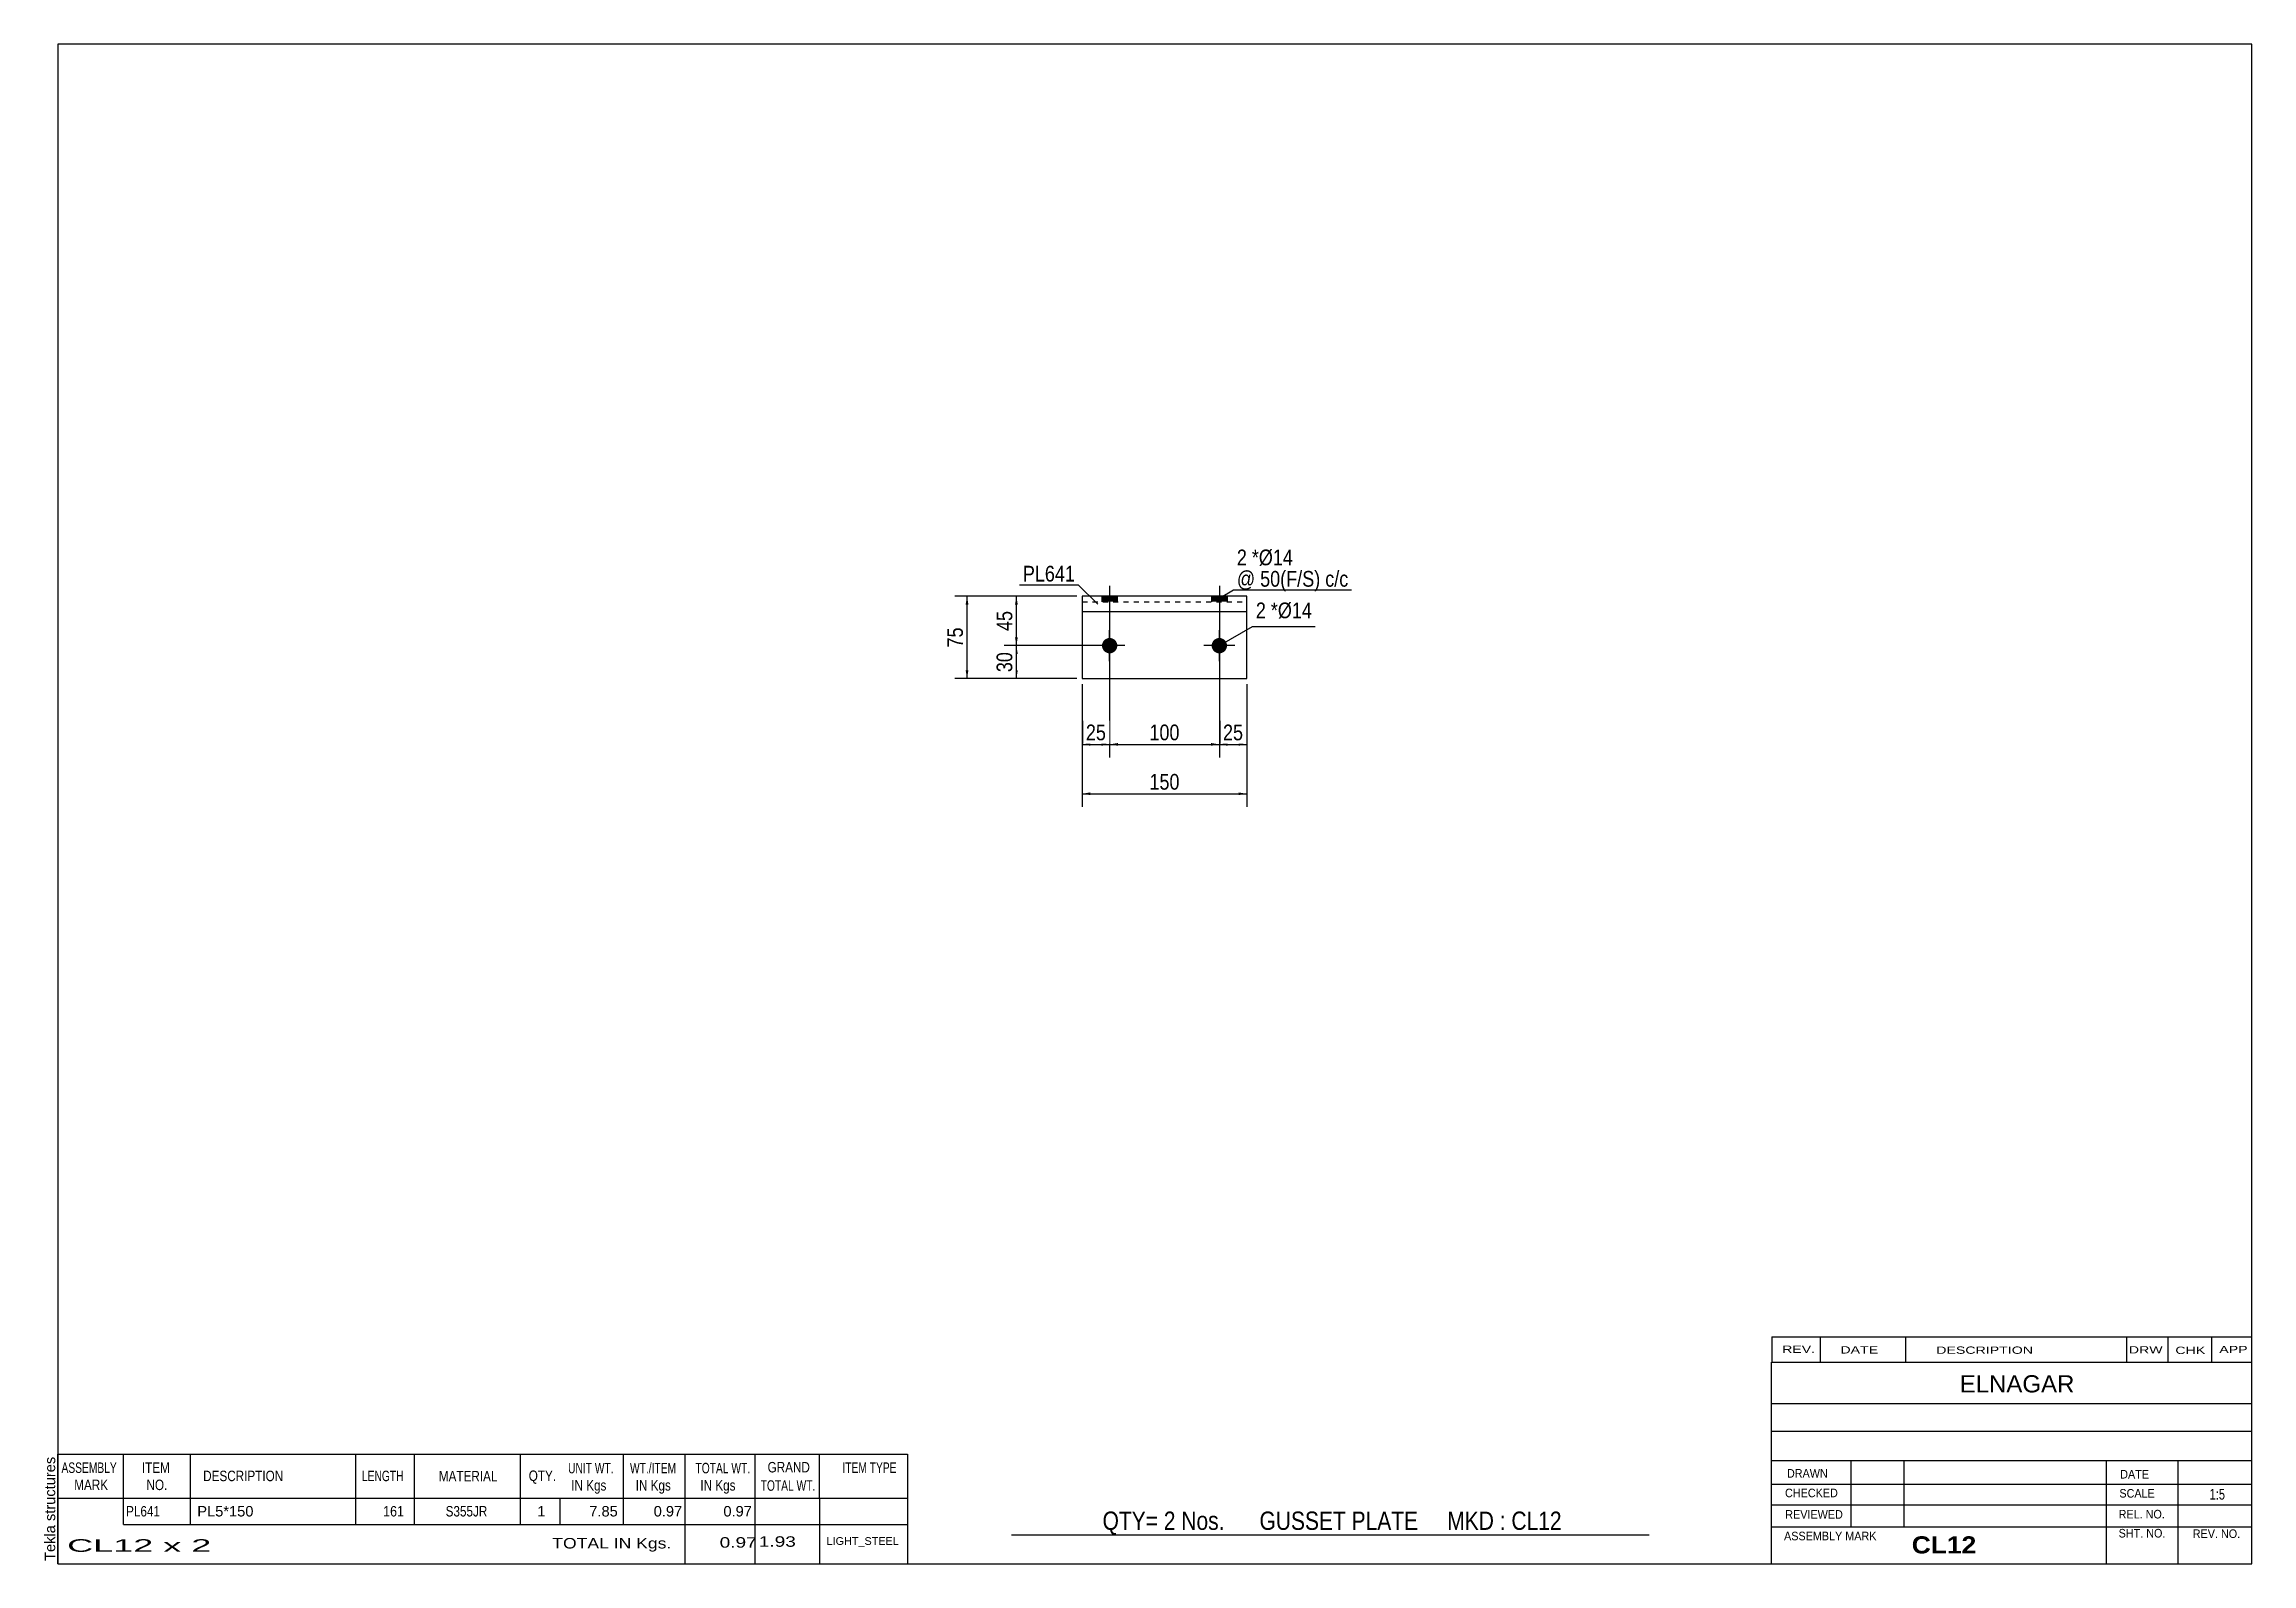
# Model space of a CAD drawing. Header units: millimetres. Extents: x -204 to 198, y -161 to 116.
import ezdxf

# ---------------------------------------------------------------- set-up
doc = ezdxf.new("R2010")
doc.units = ezdxf.units.MM
doc.linetypes.add('DXK_LINE_DOT1', pattern=[1.8814, 0.9407, -0.9407])
doc.styles.add('Arial', font='ARIAL.TTF', dxfattribs={"height": 0.2})
doc.styles.add('Arial Bold', font='ARIALBD.TTF', dxfattribs={"height": 0.2})
doc.styles.add('Arial Narrow', font='ARIALN.TTF', dxfattribs={"height": 0.2})

# ---------------------------------------------------------------- blocks, each defined once
blk = doc.blocks.new('Unknown-629277659-1390')
at = {"color": 5, "linetype": 'Continuous'}
for p, q in [((198.25, 115.65), (-201.75, 115.65)), ((-201.75, 115.65), (-201.75, -161.35)), ((198.25, -161.35), (198.25, 115.65)), ((-201.75, -161.35), (198.25, -161.35))]:
    blk.add_line(p, q, dxfattribs=at)
at = {"color": 174, "linetype": 'Continuous', "style": 'Arial'}
blk.add_text('Tekla structures', height=1.9102, rotation=90, dxfattribs=at).set_placement((-202.25, -160.85))
blk = doc.blocks.new('Part-629277659-1217 - 1214')
at = {"color": 2, "linetype": 'Continuous'}
for p, q in [((-15, 15), (-15, 12.2)), ((15, 15), (-15, 15)), ((-15, 12.2), (15, 12.2)), ((-15, 12.2), (-15, 0)), ((15, 0), (15, 15)), ((-15, 0), (15, 0))]:
    blk.add_line(p, q, dxfattribs=at)
at = {"color": 7, "linetype": 'DXK_LINE_DOT1'}
for q in [(15, 14), (-15, 13.1)]:
    blk.add_line((-15, 14), q, dxfattribs=at)
blk = doc.blocks.new('Bolt-629277659-1218 - 1214')
at = {"linetype": 'Continuous'}
for points in [[(-11.4, 14), (-8.6, 14), (-8.6, 15), (-11.4, 15)], [(8.6, 14), (11.4, 14), (11.4, 15), (8.6, 15)]]:
    blk.add_hatch(color=3, dxfattribs=at).paths.add_polyline_path(points)
at = {"color": 3, "linetype": 'Continuous'}
for p, q in [((-10, 16.9), (-10, 10.3)), ((10, 16.9), (10, 10.3)), ((-11.4, 15), (-11.4, 14)), ((-8.6, 15), (-8.6, 14)), ((8.6, 15), (8.6, 14)), ((11.4, 15), (11.4, 14))]:
    blk.add_line(p, q, dxfattribs=at)
blk = doc.blocks.new('Bolt-629277659-1219 - 1214')
at = {"linetype": 'Continuous'}
for points in [[(-10, 4.6, -1), (-10, 7.4, -1)], [(10, 4.6, -1), (10, 7.4, -1)]]:
    blk.add_hatch(color=3, dxfattribs=at).paths.add_polyline_path(points)
at = {"color": 3, "linetype": 'Continuous'}
for p, q in [((-10, 3.2), (-10, 8.8)), ((10, 3.2), (10, 8.8)), ((-7.2, 6), (-12.8, 6)), ((12.8, 6), (7.2, 6))]:
    blk.add_line(p, q, dxfattribs=at)
blk = doc.blocks.new('StraightDimension-629277659-1221 - 1214')
at = {"linetype": 'Continuous'}
for points in [[(-27.25, 13.5), (-27, 15), (-26.75, 13.5)], [(-26.75, 7.5), (-27, 6), (-27.25, 7.5)]]:
    blk.add_hatch(color=7, dxfattribs=at).paths.add_polyline_path(points)
at = {"color": 7, "linetype": 'Continuous'}
for p, q in [((-16, 15), (-29.25, 15)), ((-27, 6), (-27, 15)), ((-11, 6), (-29.25, 6))]:
    blk.add_line(p, q, dxfattribs=at)
at = {"color": 0}
blk.add_wipeout([(-27.15, 12.93), (-31.35, 12.93), (-31.35, 8.07), (-27.15, 8.07)], dxfattribs=at)
at = {"color": 3, "style": 'Arial Narrow'}
blk.add_text('45', height=2.863, rotation=90.0002, dxfattribs=at).set_placement((-27.75, 8.67))
blk = doc.blocks.new('StraightDimension-629277659-1222 - 1214')
at = {"linetype": 'Continuous'}
for points in [[(-27.25, 4.5), (-27, 6), (-26.75, 4.5)], [(-26.75, 1.5), (-27, 0), (-27.25, 1.5)]]:
    blk.add_hatch(color=7, dxfattribs=at).paths.add_polyline_path(points)
at = {"color": 7, "linetype": 'Continuous'}
for p, q in [((-11, 6), (-29.25, 6)), ((-27, 0), (-27, 6)), ((-16, 0), (-29.25, 0))]:
    blk.add_line(p, q, dxfattribs=at)
at = {"color": 0}
blk.add_wipeout([(-27.15, 5.43), (-31.35, 5.43), (-31.35, 0.57), (-27.15, 0.57)], dxfattribs=at)
at = {"color": 3, "style": 'Arial Narrow'}
blk.add_text('30', height=2.863, rotation=90.0002, dxfattribs=at).set_placement((-27.75, 1.17))
blk = doc.blocks.new('StraightDimension-629277659-1232 - 1214')
at = {"linetype": 'Continuous'}
for points in [[(-36.25, 13.5), (-36, 15), (-35.75, 13.5)], [(-35.75, 1.5), (-36, 0), (-36.25, 1.5)]]:
    blk.add_hatch(color=7, dxfattribs=at).paths.add_polyline_path(points)
at = {"color": 7, "linetype": 'Continuous'}
for p, q in [((-16, 15), (-38.25, 15)), ((-36, 0), (-36, 15)), ((-16, 0), (-38.25, 0))]:
    blk.add_line(p, q, dxfattribs=at)
at = {"color": 0}
blk.add_wipeout([(-36.15, 9.93), (-40.35, 9.93), (-40.35, 5.07), (-36.15, 5.07)], dxfattribs=at)
at = {"color": 3, "style": 'Arial Narrow'}
blk.add_text('75', height=2.863, rotation=90.0002, dxfattribs=at).set_placement((-36.75, 5.67))
blk = doc.blocks.new('StraightDimension-629277659-1236 - 1214')
at = {"linetype": 'Continuous'}
for points in [[(11.5, -12.25), (10, -12), (11.5, -11.75)], [(13.5, -11.75), (15, -12), (13.5, -12.25)]]:
    blk.add_hatch(color=7, dxfattribs=at).paths.add_polyline_path(points)
at = {"color": 7, "linetype": 'Continuous'}
for p, q in [((10, 11.15), (10, -14.4)), ((15, -1), (15, -14.4)), ((10, -12), (15, -12))]:
    blk.add_line(p, q, dxfattribs=at)
at = {"color": 0}
blk.add_wipeout([(14.928125, -11.85), (14.928125, -7.65), (10.071875, -7.65), (10.071875, -11.85)], dxfattribs=at)
at = {"color": 3, "style": 'Arial Narrow'}
blk.add_text('25', height=2.8632812, dxfattribs=at).set_placement((10.671875, -11.25))
blk = doc.blocks.new('StraightDimension-629277659-1237 - 1214')
at = {"linetype": 'Continuous'}
for points in [[(-8.5, -12.25), (-10, -12), (-8.5, -11.75)], [(8.5, -11.75), (10, -12), (8.5, -12.25)]]:
    blk.add_hatch(color=7, dxfattribs=at).paths.add_polyline_path(points)
at = {"color": 7, "linetype": 'Continuous'}
for p, q in [((-10, 11.15), (-10, -14.4)), ((10, 11.15), (10, -14.4)), ((-10, -12), (10, -12))]:
    blk.add_line(p, q, dxfattribs=at)
at = {"color": 0}
blk.add_wipeout([(3.34, -11.85), (3.34, -7.65), (-3.34, -7.65), (-3.34, -11.85)], dxfattribs=at)
at = {"color": 3, "style": 'Arial Narrow'}
blk.add_text('100', height=2.863, dxfattribs=at).set_placement((-2.74, -11.25))
blk = doc.blocks.new('StraightDimension-629277659-1238 - 1214')
at = {"linetype": 'Continuous'}
for points in [[(-13.5, -12.25), (-15, -12), (-13.5, -11.75)], [(-11.5, -11.75), (-10, -12), (-11.5, -12.25)]]:
    blk.add_hatch(color=7, dxfattribs=at).paths.add_polyline_path(points)
at = {"color": 7, "linetype": 'Continuous'}
for p, q in [((-10, 11.15), (-10, -14.4)), ((-15, -1), (-15, -14.4)), ((-15, -12), (-10, -12))]:
    blk.add_line(p, q, dxfattribs=at)
at = {"color": 0}
blk.add_wipeout([(-10.071875, -11.85), (-10.071875, -7.65), (-14.928125, -7.65), (-14.928125, -11.85)], dxfattribs=at)
at = {"color": 3, "style": 'Arial Narrow'}
blk.add_text('25', height=2.8632812, dxfattribs=at).set_placement((-14.328125, -11.25))
blk = doc.blocks.new('StraightDimension-629277659-1250 - 1214')
at = {"linetype": 'Continuous'}
for points in [[(-13.5, -21.25), (-15, -21), (-13.5, -20.75)], [(13.5, -20.75), (15, -21), (13.5, -21.25)]]:
    blk.add_hatch(color=7, dxfattribs=at).paths.add_polyline_path(points)
at = {"color": 7, "linetype": 'Continuous'}
for p, q in [((-15, -1), (-15, -23.4)), ((15, -1), (15, -23.4)), ((-15, -21), (15, -21))]:
    blk.add_line(p, q, dxfattribs=at)
at = {"color": 0}
blk.add_wipeout([(3.34, -20.85), (3.34, -16.65), (-3.34, -16.65), (-3.34, -20.85)], dxfattribs=at)
at = {"color": 3, "style": 'Arial Narrow'}
blk.add_text('150', height=2.863, dxfattribs=at).set_placement((-2.74, -20.25))
blk = doc.blocks.new('CBS_BOM-629277659-1399')
at = {"color": 7, "linetype": 'Continuous'}
for p, q in [((-201.78, -149.38), (-201.78, -141.38)), ((-201.78, -141.38), (-46.86, -141.38)), ((-189.78, -149.38), (-189.78, -141.38)), ((-177.59, -149.38), (-177.59, -141.38)), ((-147.43, -149.38), (-147.43, -141.38)), ((-136.75, -149.38), (-136.75, -141.38)), ((-117.43, -149.38), (-117.43, -141.38)), ((-98.63, -149.38), (-98.63, -141.38)), ((-87.42, -149.38), (-87.42, -141.38)), ((-74.63, -149.38), (-74.63, -141.38)), ((-62.88, -149.38), (-62.88, -141.38)), ((-46.86, -141.39), (-46.86, -149.37)), ((-201.78, -149.38), (-46.86, -149.38)), ((-201.78, -154.18), (-201.78, -149.38)), ((-189.78, -154.18), (-189.78, -149.38)), ((-177.59, -154.18), (-177.59, -149.38)), ((-147.43, -154.18), (-147.43, -149.38)), ((-136.75, -154.18), (-136.75, -149.38)), ((-117.43, -154.18), (-117.43, -149.38)), ((-110.17, -154.18), (-110.17, -149.38)), ((-98.63, -154.18), (-98.63, -149.38)), ((-87.42, -154.18), (-87.42, -149.38)), ((-74.63, -154.18), (-74.63, -149.38)), ((-62.86, -154.18), (-62.86, -149.38)), ((-46.86, -149.39), (-46.86, -154.18)), ((-201.78, -161.38), (-201.78, -154.2)), ((-189.78, -154.18), (-46.86, -154.18)), ((-87.42, -161.38), (-87.42, -154.2)), ((-74.63, -161.38), (-74.63, -154.2)), ((-62.82, -161.38), (-62.82, -154.2)), ((-46.86, -154.18), (-46.86, -161.38)), ((-201.78, -161.38), (-46.86, -161.38))]:
    blk.add_line(p, q, dxfattribs=at)
at = {"color": 3, "linetype": 'Continuous', "style": 'Arial'}
for s, height, width, p in [('ASSEMBLY', 1.91, 0.7, (-201.1, -144.81)), ('ITEM', 1.91, 0.8, (-186.45, -144.81)), ('DESCRIPTION', 1.9102, 0.8, (-175.27, -146.31)), ('LENGTH', 1.91, 0.7, (-146.32, -146.31)), ('MATERIAL', 1.91, 0.8, (-132.3, -146.36)), ('QTY.', 1.91, 0.8, (-115.91, -146.28)), ('UNIT WT.', 1.91, 0.7, (-108.74, -144.88)), ('WT./ITEM', 1.91, 0.7, (-97.45, -144.88)), ('TOTAL WT.', 1.91, 0.7, (-85.51, -144.88)), ('GRAND', 1.91, 0.8, (-72.36, -144.72)), ('ITEM TYPE', 1.91, 0.7, (-58.72, -144.8)), ('MARK', 1.91, 0.8, (-198.78, -147.94)), ('NO.', 1.91, 0.8, (-185.6, -147.94)), ('IN Kgs', 1.91, 0.8, (-108.16, -148.02)), ('IN Kgs', 1.91, 0.8, (-96.41, -148.02)), ('IN Kgs', 1.91, 0.8, (-84.62, -148.02)), ('TOTAL WT.', 1.91, 0.7, (-73.62, -148.06))]:
    blk.add_text(s, height=height, dxfattribs=dict(at, width=width)).set_placement(p)
at = {"color": 7, "linetype": 'Continuous', "style": 'Arial'}
for s, width, p in [('PL641', 0.8, (-189.32, -152.75)), ('161', 0.85, (-142.45, -152.75)), ('S355JR', 0.8, (-131.06, -152.75))]:
    blk.add_text(s, height=1.91, dxfattribs=dict(at, width=width)).set_placement(p)
for s, p in [('PL5*150', (-176.34, -152.75)), ('1', (-114.34, -152.75)), ('7.85', (-104.87, -152.75)), ('0.97', (-93.13, -152.75)), ('0.97', (-80.42, -152.75))]:
    blk.add_text(s, height=1.91, dxfattribs=at).set_placement(p)
at = {"color": 6, "linetype": 'Continuous', "style": 'Arial'}
for s, height, width, p in [('CL12 x 2', 2.292, 2.05, (-200.06, -159.19)), ('TOTAL IN Kgs.', 1.9102, 1.2, (-111.62, -158.58)), ('0.97', 1.91, 1.3, (-81.1, -158.43)), ('1.93', 1.91, 1.3, (-73.96, -158.27))]:
    blk.add_text(s, height=height, dxfattribs=dict(at, width=width)).set_placement(p)
blk.add_text('LIGHT_STEEL', height=1.4135, dxfattribs=at).set_placement((-61.61, -157.93))
blk = doc.blocks.new('CBS_CALLOFF-629277659-1400')
at = {"color": 7, "linetype": 'Continuous'}
blk.add_line((-27.87, -156.08), (88.36, -156.1), dxfattribs=at)
at = {"color": 3, "linetype": 'Continuous', "style": 'Arial Narrow'}
blk.add_text('QTY= 2 Nos.      GUSSET PLATE     MKD : CL12', height=3.3405, dxfattribs=at).set_placement((-11.29, -155.19))
blk = doc.blocks.new('CBS_NAME_BLOG-629277659-1401')
at = {"color": 7, "linetype": 'Continuous'}
for p, q in [((110.66, -124.6), (198.18, -124.6)), ((110.66, -161.31), (110.66, -124.6)), ((110.66, -132.14), (198.18, -132.14)), ((110.73, -137.19), (198.25, -137.19)), ((110.66, -142.56), (198.18, -142.56)), ((125.18, -154.67), (125.18, -142.57)), ((134.87, -154.64), (134.87, -142.57)), ((171.78, -161.31), (171.78, -142.58)), ((184.83, -161.31), (184.83, -142.57)), ((110.67, -146.86), (198.25, -146.84)), ((110.66, -150.61), (198.18, -150.61)), ((110.66, -154.65), (198.18, -154.65)), ((110.66, -161.35), (198.25, -161.35))]:
    blk.add_line(p, q, dxfattribs=at)
at = {"color": 3, "linetype": 'Continuous', "style": 'Arial'}
blk.add_text('ELNAGAR', height=3.133, dxfattribs=at).set_placement((144.98, -130.13))
at = {"color": 3, "linetype": 'Continuous'}
for s, height, style, width, p in [('DRAWN', 1.566, 'Arial', 0.9, (113.49, -145.67)), ('DATE', 1.566, 'Arial', 0.9, (174.25, -145.83)), ('CHECKED', 1.566, 'Arial', 0.9, (113.14, -149.24)), ('SCALE', 1.566, 'Arial', 0.9, (174.1, -149.31)), ('1:5', 1.957, 'Arial Narrow', 0.9, (190.55, -149.67)), ('REVIEWED', 1.566, 'Arial', 0.9, (113.18, -153.16)), ('REL. NO.', 1.566, 'Arial', 0.9, (173.96, -153.11)), ('ASSEMBLY MARK', 1.5663, 'Arial', 0.9, (112.96, -157.09)), ('CL12', 3.131, 'Arial Bold', 1.1, (136.24, -159.49)), ('SHT. NO.', 1.566, 'Arial', 0.9, (173.96, -156.58)), ('REV. NO.', 1.566, 'Arial', 0.9, (187.48, -156.67))]:
    blk.add_text(s, height=height, dxfattribs=dict(at, style=style, width=width)).set_placement(p)
blk = doc.blocks.new('CBS_REVISION-629277659-1402')
at = {"color": 7, "linetype": 'Continuous'}
for p, q in [((110.74, -119.97), (198.24, -119.97)), ((110.74, -119.97), (110.74, -124.6)), ((119.54, -119.97), (119.54, -124.6)), ((135.13, -119.97), (135.13, -124.54)), ((175.39, -119.97), (175.39, -124.6)), ((182.93, -119.97), (182.93, -124.6)), ((190.88, -119.97), (190.88, -124.6)), ((110.74, -124.6), (198.24, -124.6))]:
    blk.add_line(p, q, dxfattribs=at)
at = {"color": 7, "style": 'Arial Narrow', "width": 1.7}
for s, height, p in [('REV.', 1.326, (112.6, -122.92)), ('DATE', 1.326, (123.23, -123.04)), ('DESCRIPTION', 1.3257, (140.71, -123.09)), ('DRW', 1.326, (175.82, -123.03)), ('CHK', 1.326, (184.31, -123.12)), ('APP', 1.326, (192.31, -122.97))]:
    blk.add_text(s, height=height, dxfattribs=at).set_placement(p)
blk = doc.blocks.new('Mark-629277659-1257 - 1214')
at = {"color": 0}
blk.add_wipeout([(18.49, 11), (18.49, 14), (16.66, 14), (16.66, 11)], dxfattribs=at)
blk.add_wipeout([(18.49, 11), (18.49, 14), (16.66, 14), (16.66, 11)], dxfattribs=at)
at = {"color": 7, "linetype": 'Continuous'}
blk.add_line((10, 6), (16.06, 9.5), dxfattribs=at)
at = {"color": 0}
blk.add_wipeout([(20.67, 11), (20.67, 14), (19.39, 14), (19.39, 11)], dxfattribs=at)
blk.add_wipeout([(20.67, 11), (20.67, 14), (19.39, 14), (19.39, 11)], dxfattribs=at)
at = {"color": 3, "style": 'Arial Narrow'}
blk.add_text('2', height=2.86, dxfattribs=at).set_placement((16.66, 11))
at = {"color": 0}
blk.add_wipeout([(26.88, 11), (26.88, 14), (20.67, 14), (20.67, 11)], dxfattribs=at)
blk.add_wipeout([(26.88, 11), (26.88, 14), (20.67, 14), (20.67, 11)], dxfattribs=at)
at = {"color": 7, "linetype": 'Continuous'}
blk.add_line((16.06, 9.5), (27.48, 9.5), dxfattribs=at)
at = {"color": 3, "style": 'Arial Narrow'}
for s, height, p in [('*', 2.86, (19.39, 11)), ('Ø14', 2.863, (20.67, 11))]:
    blk.add_text(s, height=height, dxfattribs=at).set_placement(p)
blk = doc.blocks.new('Mark-629277659-1253 - 1214')
at = {"color": 0}
blk.add_wipeout([(-16.32, 17.69), (-16.32, 20.69), (-25.82, 20.69), (-25.82, 17.69)], dxfattribs=at)
blk.add_wipeout([(-16.32, 17.69), (-16.32, 20.69), (-25.82, 20.69), (-25.82, 17.69)], dxfattribs=at)
at = {"color": 7, "linetype": 'Continuous'}
for p in [(-26.42, 17.09), (-12.18, 13.55)]:
    blk.add_line(p, (-15.72, 17.09), dxfattribs=at)
at = {"color": 3, "style": 'Arial Narrow'}
blk.add_text('PL641', height=2.863, dxfattribs=at).set_placement((-25.82, 17.69))
blk = doc.blocks.new('Mark-629277659-1256 - 1214')
at = {"color": 0}
blk.add_wipeout([(15.03, 20.65), (15.03, 23.65), (13.2, 23.65), (13.2, 20.65)], dxfattribs=at)
blk.add_wipeout([(15.03, 20.65), (15.03, 23.65), (13.2, 23.65), (13.2, 20.65)], dxfattribs=at)
blk.add_wipeout([(17.2, 20.65), (17.2, 23.65), (15.93, 23.65), (15.93, 20.65)], dxfattribs=at)
blk.add_wipeout([(17.2, 20.65), (17.2, 23.65), (15.93, 23.65), (15.93, 20.65)], dxfattribs=at)
blk.add_wipeout([(23.42, 20.65), (23.42, 23.65), (17.2, 23.65), (17.2, 20.65)], dxfattribs=at)
blk.add_wipeout([(23.42, 20.65), (23.42, 23.65), (17.2, 23.65), (17.2, 20.65)], dxfattribs=at)
at = {"color": 3, "style": 'Arial Narrow'}
blk.add_text('*', height=2.86, dxfattribs=at).set_placement((15.93, 20.65))
at = {"color": 0}
blk.add_wipeout([(33.52, 16.75), (33.52, 19.75), (13.2, 19.75), (13.2, 16.75)], dxfattribs=at)
blk.add_wipeout([(33.52, 16.75), (33.52, 19.75), (13.2, 19.75), (13.2, 16.75)], dxfattribs=at)
at = {"color": 7, "linetype": 'Continuous'}
for p, q in [((10, 14.65), (12.6, 16.15)), ((12.6, 16.15), (34.12, 16.15))]:
    blk.add_line(p, q, dxfattribs=at)
at = {"color": 3, "style": 'Arial Narrow'}
for s, height, p in [('2', 2.86, (13.2, 20.65)), ('Ø14', 2.863, (17.2, 20.65)), ('@ 50(F/', 2.863, (13.2, 16.75)), ('S) c/', 2.863, (25.12, 16.75)), ('c', 2.86, (31.87, 16.75))]:
    blk.add_text(s, height=height, dxfattribs=at).set_placement(p)

msp = doc.modelspace()

# ---------------------------------------------------------------- block references
for name in ['Unknown-629277659-1390', 'Bolt-629277659-1218 - 1214', 'Part-629277659-1217 - 1214', 'Bolt-629277659-1219 - 1214', 'CBS_REVISION-629277659-1402', 'CBS_NAME_BLOG-629277659-1401', 'CBS_BOM-629277659-1399', 'CBS_CALLOFF-629277659-1400']:
    msp.add_blockref(name, (0, 0))

# ---------------------------------------------------------------- next in the draw order: block references
for name in ['StraightDimension-629277659-1221 - 1214', 'StraightDimension-629277659-1236 - 1214']:
    msp.add_blockref(name, (0, 0))

# ---------------------------------------------------------------- next in the draw order: block references
msp.add_blockref('StraightDimension-629277659-1222 - 1214', (0, 0))

# ---------------------------------------------------------------- next in the draw order: block references
for name in ['StraightDimension-629277659-1232 - 1214', 'StraightDimension-629277659-1237 - 1214']:
    msp.add_blockref(name, (0, 0))

# ---------------------------------------------------------------- next in the draw order: block references
for name in ['Mark-629277659-1253 - 1214', 'Mark-629277659-1257 - 1214', 'StraightDimension-629277659-1238 - 1214']:
    msp.add_blockref(name, (0, 0))

# ---------------------------------------------------------------- next in the draw order: block references
for name in ['Mark-629277659-1256 - 1214', 'StraightDimension-629277659-1250 - 1214']:
    msp.add_blockref(name, (0, 0))

doc.saveas('drawing.dxf')
